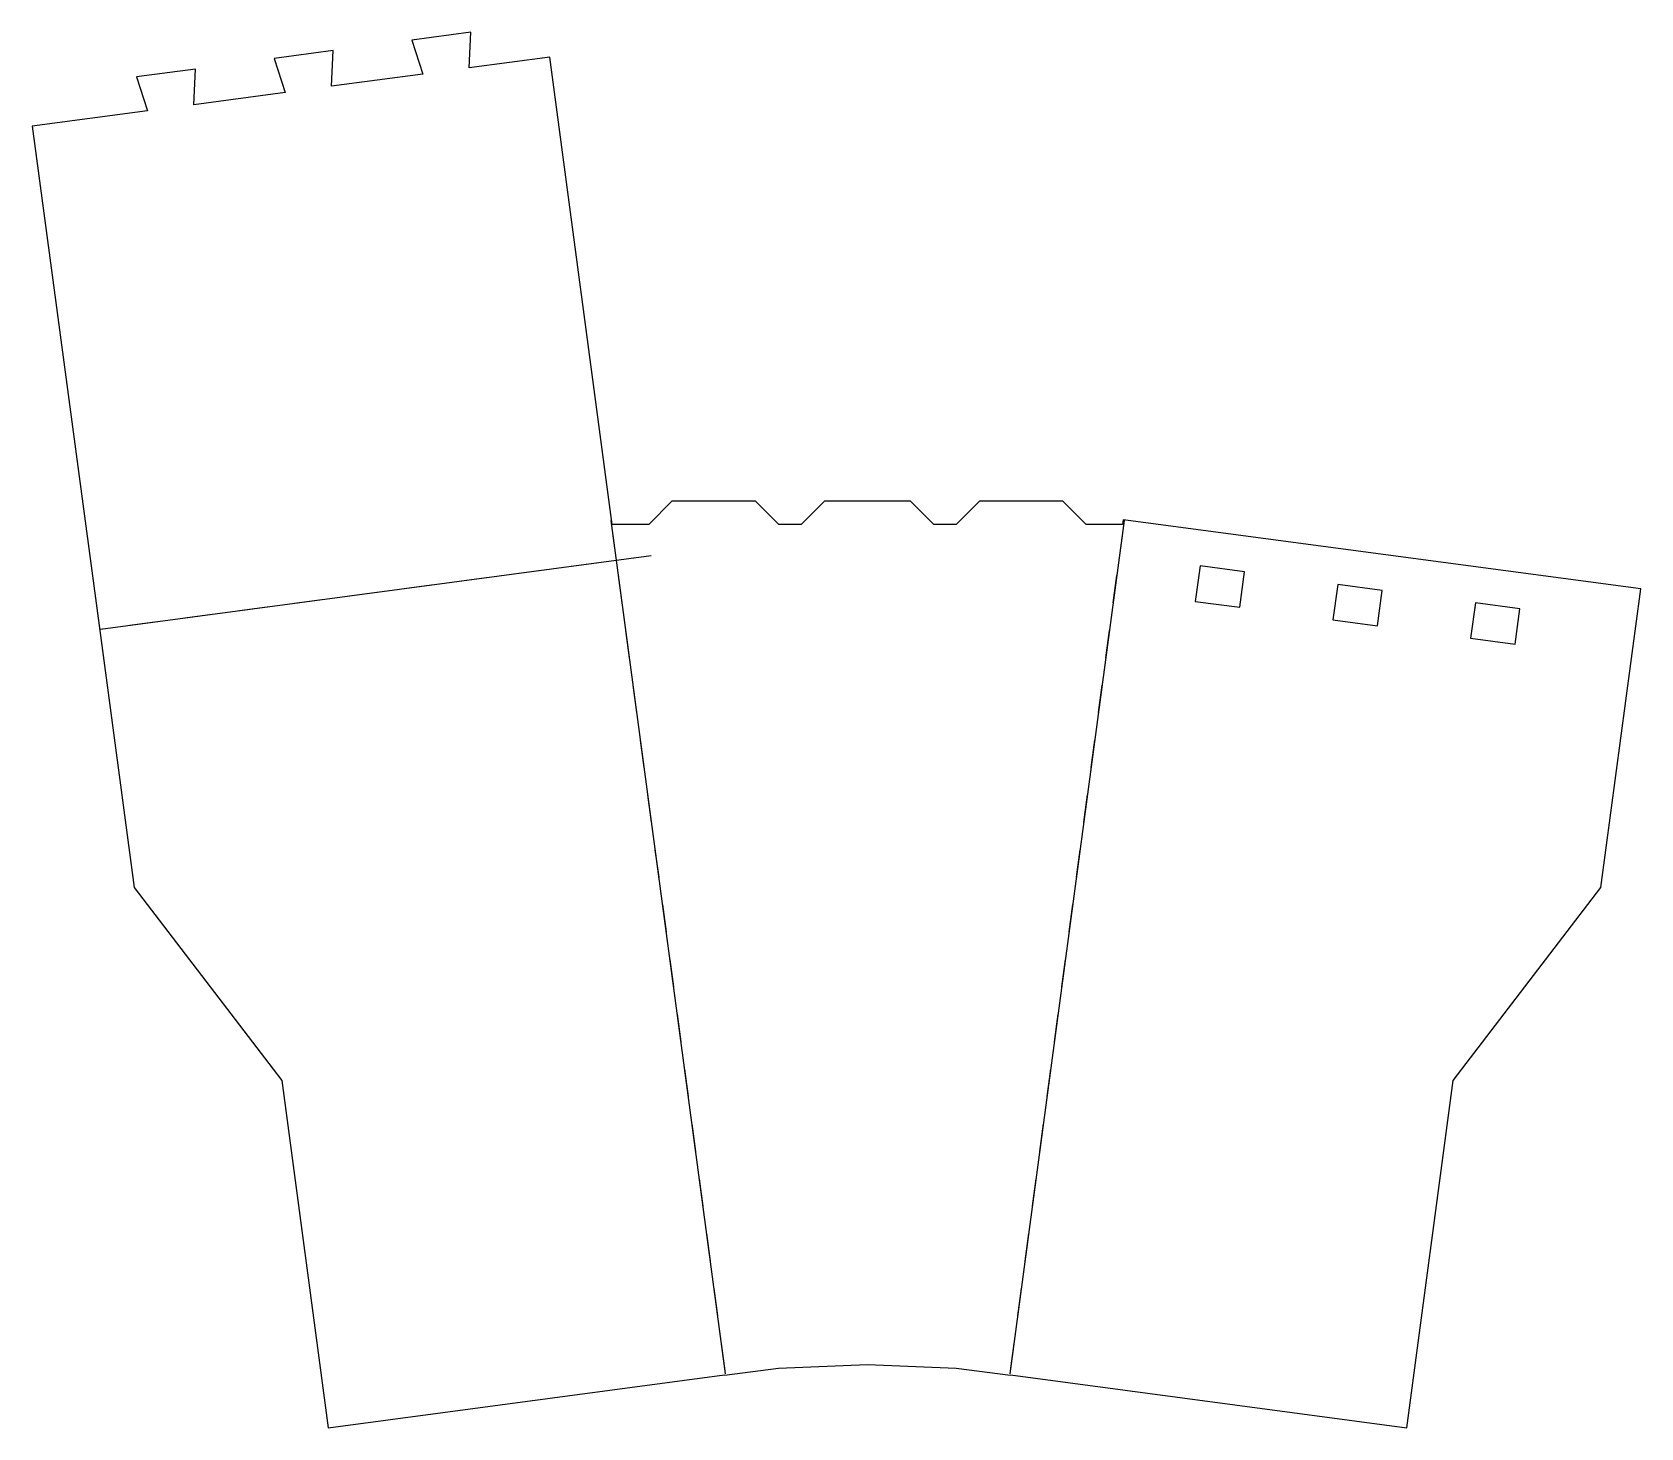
# Model space of a CAD drawing. Header units: metres. Extents: x 0 to 290, y 0 to 252.
import ezdxf

# ---------------------------------------------------------------- set-up
doc = ezdxf.new("R2010")
doc.units = ezdxf.units.M

msp = doc.modelspace()

# ---------------------------------------------------------------- linework, layer by layer
at = {"layer": 'CUT'}
for points in [[(-0.16857, 235.04174), (12.02482, 143.94199), (18.24213, 97.48951), (44.92178, 62.59843), (53.32265, -0.16857), (124.89844, 9.41127), (124.90434, 9.36716), (134.6894, 10.60541), (150.73331, 11.27898), (166.77723, 10.60541), (176.56229, 9.36716), (176.56819, 9.41127), (248.14398, -0.16857), (256.54485, 62.59843), (283.22449, 97.48951), (290.44423, 151.43172), (196.94868, 163.94541), (196.83345, 163.08445), (190.24872, 163.08445), (186.04872, 167.28445), (170.97118, 167.28445), (166.77118, 163.08445), (162.69545, 163.08445), (158.49545, 167.28445), (142.97118, 167.28445), (138.77118, 163.08445), (134.69545, 163.08445), (130.49545, 167.28445), (115.4179, 167.28445), (111.2179, 163.08445), (104.63315, 163.08445), (93.3269, 247.55616), (78.77847, 245.60884), (79.08911, 252.05705), (68.42427, 250.62956), (70.41978, 244.49003), (53.90547, 242.27958), (54.21611, 248.72779), (43.55127, 247.30029), (45.54678, 241.16076), (29.03247, 238.95031), (29.34311, 245.39852), (18.67827, 243.97103), (20.67378, 237.8315), (-0.16857, 235.04174)], [(209.95096, 149.19012), (217.97937, 148.11558), (218.83503, 154.50857), (210.80662, 155.58311), (209.95096, 149.19012)], [(234.82399, 145.86105), (242.8524, 144.78651), (243.70805, 151.1795), (235.67964, 152.25404), (234.82399, 145.86105)], [(259.69702, 142.53198), (267.72543, 141.45744), (268.58108, 147.85043), (260.55267, 148.92497), (259.69702, 142.53198)]]:
    msp.add_lwpolyline(points, close=True, dxfattribs=at)
at = {"layer": 'SCORE'}
for p, q in [((104.38917, 163.77684), (105.05247, 158.82103)), ((197.07745, 163.77684), (196.41416, 158.82103)), ((111.64572, 157.42684), (106.68991, 156.76355)), ((91.82249, 154.77365), (86.86668, 154.11035)), ((101.73411, 156.10025), (96.7783, 155.43695)), ((71.99926, 152.12046), (67.04345, 151.45716)), ((81.91087, 153.44705), (76.95506, 152.78376)), ((105.71577, 153.86522), (106.37906, 148.90941)), ((195.75086, 153.86522), (195.08757, 148.90941)), ((52.17602, 149.46727), (47.22022, 148.80397)), ((62.08764, 150.79386), (57.13183, 150.13056)), ((22.44117, 145.48748), (17.48537, 144.82418)), ((32.35279, 146.81407), (27.39698, 146.15078)), ((42.26441, 148.14067), (37.3086, 147.47737)), ((12.52956, 144.16088), (12.15362, 144.11056)), ((107.04236, 143.95361), (107.70565, 138.9978)), ((194.42427, 143.95361), (193.76098, 138.9978)), ((108.36895, 134.04199), (109.03224, 129.08618)), ((193.09768, 134.04199), (192.43439, 129.08618)), ((109.69554, 124.13037), (110.35883, 119.17456)), ((191.77109, 124.13037), (191.10779, 119.17456)), ((111.02213, 114.21875), (111.68543, 109.26294)), ((190.4445, 114.21875), (189.7812, 109.26294)), ((112.34872, 104.30714), (113.01202, 99.35133)), ((189.11791, 104.30714), (188.45461, 99.35133)), ((113.67531, 94.39552), (114.33861, 89.43971)), ((187.79132, 94.39552), (187.12802, 89.43971)), ((115.0019, 84.4839), (115.6652, 79.52809)), ((186.46473, 84.4839), (185.80143, 79.52809)), ((116.32849, 74.57228), (116.99179, 69.61648)), ((185.13813, 74.57228), (184.47484, 69.61648)), ((117.65508, 64.66067), (118.31838, 59.70486)), ((183.81154, 64.66067), (183.14825, 59.70486)), ((118.98168, 54.74905), (119.64497, 49.79324)), ((182.48495, 54.74905), (181.82166, 49.79324)), ((120.30827, 44.83743), (120.97156, 39.88162)), ((181.15836, 44.83743), (180.49507, 39.88162)), ((121.63486, 34.92582), (122.29815, 29.97001)), ((179.83177, 34.92582), (179.16847, 29.97001)), ((122.96145, 25.0142), (123.62474, 20.05839)), ((178.50518, 25.0142), (177.84188, 20.05839)), ((124.28804, 15.10258), (124.95134, 10.14677)), ((177.17859, 15.10258), (176.51529, 10.14677))]:
    msp.add_line(p, q, dxfattribs=at)
at = {"layer": 'SCORE2'}
for p, q in [((104.38917, 163.77684), (125.02722, 9.57984)), ((197.07745, 163.77684), (176.43941, 9.57984)), ((111.64572, 157.42684), (12.15362, 144.11056))]:
    msp.add_line(p, q, dxfattribs=at)

doc.saveas('drawing.dxf')
